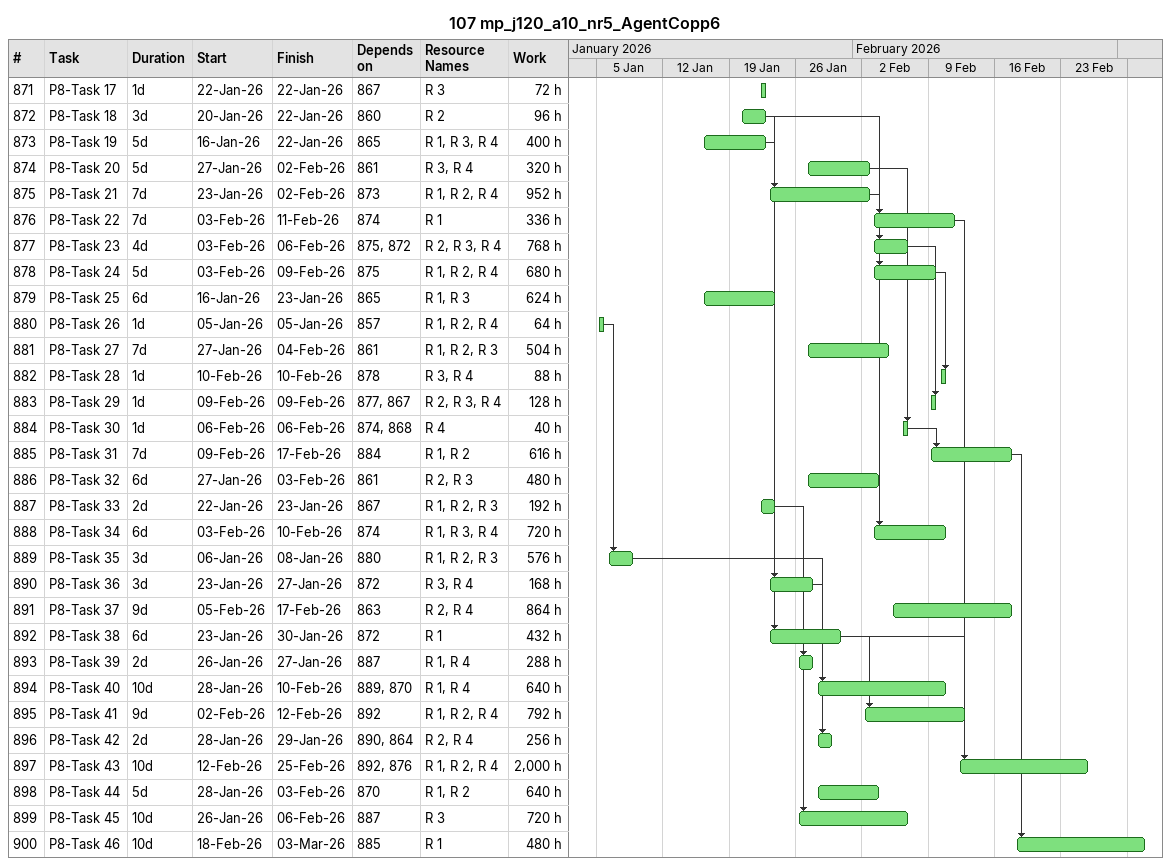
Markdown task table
107 mp_j120_a10_nr5_AgentCopp6

| ID | Task | Duration | Start | Finish | Predecessors | Resources | Work (h) |
|---|---|---|---|---|---|---|---|
| 871 | P8-Task 17 | 1d | 2026-01-22 | 2026-01-22 | 867 | R 3 | 72 |
| 872 | P8-Task 18 | 3d | 2026-01-20 | 2026-01-22 | 860 | R 2 | 96 |
| 873 | P8-Task 19 | 5d | 2026-01-16 | 2026-01-22 | 865 | R 1, R 3, R 4 | 400 |
| 874 | P8-Task 20 | 5d | 2026-01-27 | 2026-02-02 | 861 | R 3, R 4 | 320 |
| 875 | P8-Task 21 | 7d | 2026-01-23 | 2026-02-02 | 873 | R 1, R 2, R 4 | 952 |
| 876 | P8-Task 22 | 7d | 2026-02-03 | 2026-02-11 | 874 | R 1 | 336 |
| 877 | P8-Task 23 | 4d | 2026-02-03 | 2026-02-06 | 875, 872 | R 2, R 3, R 4 | 768 |
| 878 | P8-Task 24 | 5d | 2026-02-03 | 2026-02-09 | 875 | R 1, R 2, R 4 | 680 |
| 879 | P8-Task 25 | 6d | 2026-01-16 | 2026-01-23 | 865 | R 1, R 3 | 624 |
| 880 | P8-Task 26 | 1d | 2026-01-05 | 2026-01-05 | 857 | R 1, R 2, R 4 | 64 |
| 881 | P8-Task 27 | 7d | 2026-01-27 | 2026-02-04 | 861 | R 1, R 2, R 3 | 504 |
| 882 | P8-Task 28 | 1d | 2026-02-10 | 2026-02-10 | 878 | R 3, R 4 | 88 |
| 883 | P8-Task 29 | 1d | 2026-02-09 | 2026-02-09 | 877, 867 | R 2, R 3, R 4 | 128 |
| 884 | P8-Task 30 | 1d | 2026-02-06 | 2026-02-06 | 874, 868 | R 4 | 40 |
| 885 | P8-Task 31 | 7d | 2026-02-09 | 2026-02-17 | 884 | R 1, R 2 | 616 |
| 886 | P8-Task 32 | 6d | 2026-01-27 | 2026-02-03 | 861 | R 2, R 3 | 480 |
| 887 | P8-Task 33 | 2d | 2026-01-22 | 2026-01-23 | 867 | R 1, R 2, R 3 | 192 |
| 888 | P8-Task 34 | 6d | 2026-02-03 | 2026-02-10 | 874 | R 1, R 3, R 4 | 720 |
| 889 | P8-Task 35 | 3d | 2026-01-06 | 2026-01-08 | 880 | R 1, R 2, R 3 | 576 |
| 890 | P8-Task 36 | 3d | 2026-01-23 | 2026-01-27 | 872 | R 3, R 4 | 168 |
| 891 | P8-Task 37 | 9d | 2026-02-05 | 2026-02-17 | 863 | R 2, R 4 | 864 |
| 892 | P8-Task 38 | 6d | 2026-01-23 | 2026-01-30 | 872 | R 1 | 432 |
| 893 | P8-Task 39 | 2d | 2026-01-26 | 2026-01-27 | 887 | R 1, R 4 | 288 |
| 894 | P8-Task 40 | 10d | 2026-01-28 | 2026-02-10 | 889, 870 | R 1, R 4 | 640 |
| 895 | P8-Task 41 | 9d | 2026-02-02 | 2026-02-12 | 892 | R 1, R 2, R 4 | 792 |
| 896 | P8-Task 42 | 2d | 2026-01-28 | 2026-01-29 | 890, 864 | R 2, R 4 | 256 |
| 897 | P8-Task 43 | 10d | 2026-02-12 | 2026-02-25 | 892, 876 | R 1, R 2, R 4 | 2000 |
| 898 | P8-Task 44 | 5d | 2026-01-28 | 2026-02-03 | 870 | R 1, R 2 | 640 |
| 899 | P8-Task 45 | 10d | 2026-01-26 | 2026-02-06 | 887 | R 3 | 720 |
| 900 | P8-Task 46 | 10d | 2026-02-18 | 2026-03-03 | 885 | R 1 | 480 |
